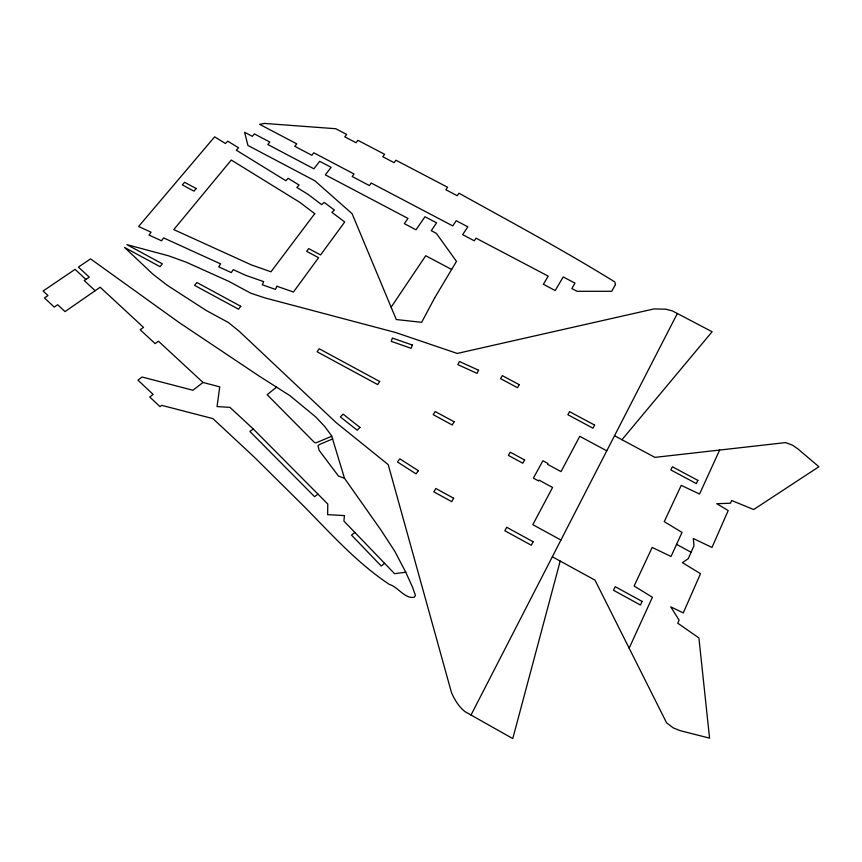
<?xml version="1.0" encoding="UTF-8"?>
<svg xmlns="http://www.w3.org/2000/svg" width="862" height="862" viewBox="0 0 862 862"><rect width="100%" height="100%" fill="white"/><g stroke="black" fill="none" stroke-linecap="round" stroke-linejoin="round"><path stroke-width="1.29" d="M560.203 561.076L512.771 738.572L464.974 711.624C458.832 706.7 454.586 699.75 451.483 692.606L388.234 464.64L336.029 422.52L239.582 331.611L228.484 322.571L206.309 310.525L167.627 285.548L153.264 274.504L124.559 247.448L160.041 266.67L162.368 263.826L126.929 244.646L168.543 255.809L186.354 262.263L228.829 281.368L250.691 293.166L264.742 297.853L395.529 332.484L457.237 353.442L654.032 308.919L665.938 309.21L672.295 310.87L712.109 331.73L621.965 439.728M629.152 648.192L652.405 597.269L634.12 586.031L652.178 547.435L671.035 556.475L682.025 532.414L664.246 521.639L681.228 485.349L699.545 494.055L719.641 450.05M471.018 715.029L677.327 313.509M391.132 307.195L425.731 255.734L451.645 269.461M384.581 563.295L381.252 566.032L351.513 535.108L354.864 532.447M276.551 387.167L267.145 394.699L314.468 442.497L316.085 442.82L331.762 436.215M405.743 572.185L394.591 573.693L343.927 521.09L344.401 515.584L327.657 514.657L327.765 504.011L253.299 428.996L229.917 407.349L217.041 406.584L219.745 386.876L203.023 382.459L192.916 390.249L142.079 377.017L137.931 380.131L153.145 394.43L149.762 396.994L160.009 406.638L161.7 405.345L212.946 418.63L254.279 457.151L302.487 504.852C330.114 532.727 356.448 562.617 389.408 584.447C397.856 586.774 404.957 599.198 414.277 597.247L415.452 595.459L412.489 587.087L405.743 572.185L394.785 551.249L380.692 529.688L344.509 478.291L331.611 435.806L324.726 426.496L315.697 416.928L290.041 395.744L259.322 376.198L178.865 322.356L90.542 258.869L78.41 267.101L89.26 277.144L84.239 280.581L95.154 290.709M317.938 494.109L314.576 496.695L249.894 431.442L253.299 428.996M332.797 438.866L319.543 444.469L317.981 445.783L319.123 450.309L338.454 476.061L344.509 478.291M614.52 435.741L654.894 457.377L785.638 442.594L792.361 445.115L797.716 448.746L818.9 466.73L753.679 509.539L731.655 500.52L730.47 503.236L716.775 503.699L728.196 510.563L712.001 547.445L693.296 538.502L693.985 545.829L688.221 558.716L682.424 562.66L700.504 573.672L683.275 612.904L670.755 606.87L679.105 620.144L677.758 623.204L698.91 637.934L709.566 738.141L680.086 730.631L673.341 727.948L666.595 722.83L595.006 580.148L552.337 556.766M606.762 450.815L579.77 436.312L561.011 471.611L547.553 464.327L547.984 463.519L542.866 460.75L533.406 478.151L538.567 480.953L539.019 480.134L552.574 487.483L532.813 524.678L560.925 540.032M676.562 544.375L691.108 552.251M203.023 382.459L158.446 341.19L155.149 343.615L140.194 329.758L143.501 327.355L100.164 287.24L65.006 311.613L57.679 304.728L54.231 307.098L44.49 297.94L47.949 295.58L43.1 291.022L75.048 269.375L85.909 279.439M412.316 345.026L411.131 348.313L391.197 341.341L392.415 338.066L412.316 345.026M276.896 286.249L275.495 289.416L262.263 284.794L263.686 281.626L245.81 275.377L233.214 269.634L231.318 272.607L218.711 266.864L220.629 263.901L163.586 237.901L161.582 240.81L149.051 235.1L151.076 232.201L138.588 226.512L214.638 136.853L225.445 143.501L227.783 141.174L238.602 147.833L236.274 150.171L285.882 180.718L288.145 178.315L299.125 185.061L296.873 187.474L307.896 194.262L321.655 204.628L324.231 202.419L334.434 210.091L331.87 212.321L344.714 221.987L320.589 254.947L308.704 248.601L306.678 251.338L318.574 257.695L293.446 292.024L276.896 286.249M642.093 601.407L640.423 605.027L613.507 590.276L615.22 586.688L642.093 601.407M697.843 480.382L696.356 483.614L670.862 469.941L672.392 466.751L697.843 480.382M478.604 370.24L477.085 373.386L457.873 364.637L459.414 361.501L478.604 370.24M533.136 541.745L531.294 545.237L504.83 530.744L506.705 527.275L533.136 541.745M594.608 425.074L592.97 428.188L567.886 414.73L569.556 411.648L594.608 425.074M434.62 297.983L421.647 322.334L396.283 319.533L352.095 213.701L314.91 180.826L247.944 145.452L244.603 132.263L252.329 136.347L254.355 133.89L269.817 142.047L267.813 144.504L313.887 168.801L319.694 161.302L331.105 167.314L325.34 174.846L407.974 218.42L404.332 223.646L415.99 229.809L424.988 216.739L436.581 222.849L431.259 230.693L436.366 233.386L456.472 261.369L434.62 297.983M524.624 459.974L522.825 463.217L508.418 455.416L510.229 452.184L524.624 459.974M615.479 284.568L611.729 291.291L577.023 291.291L571.84 288.565L574.997 283.135L563.209 276.939L555.214 290.526L543.372 284.288L548.221 276.142L476.018 238.16L474.305 240.789L462.646 234.658L467.818 226.814L456.224 220.726L452.755 225.919L371.22 183.024L369.367 185.556L352.17 176.505L354.045 173.995L313.779 152.8L311.85 155.279L294.804 146.314L296.765 143.857L259.667 124.343L264.462 123.428L335.749 128.729L346.643 134.44L344.789 136.843L356.049 142.736L357.881 140.312L384.592 154.287L382.782 156.744L394.106 162.67L395.895 160.203L447.572 187.248L445.848 189.748L457.28 195.739L458.983 193.217C511.166 222.159 564.179 250.583 614.778 281.917L615.479 284.568M453.649 498.236L451.688 501.63L433.845 491.857L435.827 488.474L453.649 498.236M519.236 384.689L517.491 387.717L500.563 378.644L502.341 375.638L519.236 384.689M454.123 421.798L452.227 424.966L433.23 414.676L435.159 411.53L454.123 421.798M379.7 381.51L377.685 384.592L317.108 351.771L319.209 348.754L379.7 381.51M418.35 470.706L416.044 473.863L397.468 461.967L399.806 458.832L418.35 470.706M314.749 213.668L270.991 271.789L251.467 264.957L173.779 229.604L231.285 160.041L299.588 202.204L314.749 213.668M240.778 306.29L238.569 309.21L194.586 285.387L196.859 282.51L240.778 306.29M196.191 188.53L194.004 191.148L182.335 184.91L184.533 182.302L196.191 188.53M359.96 427.412L357.18 430.192L340.339 416.906L343.13 414.159L359.96 427.412"/></g></svg>
